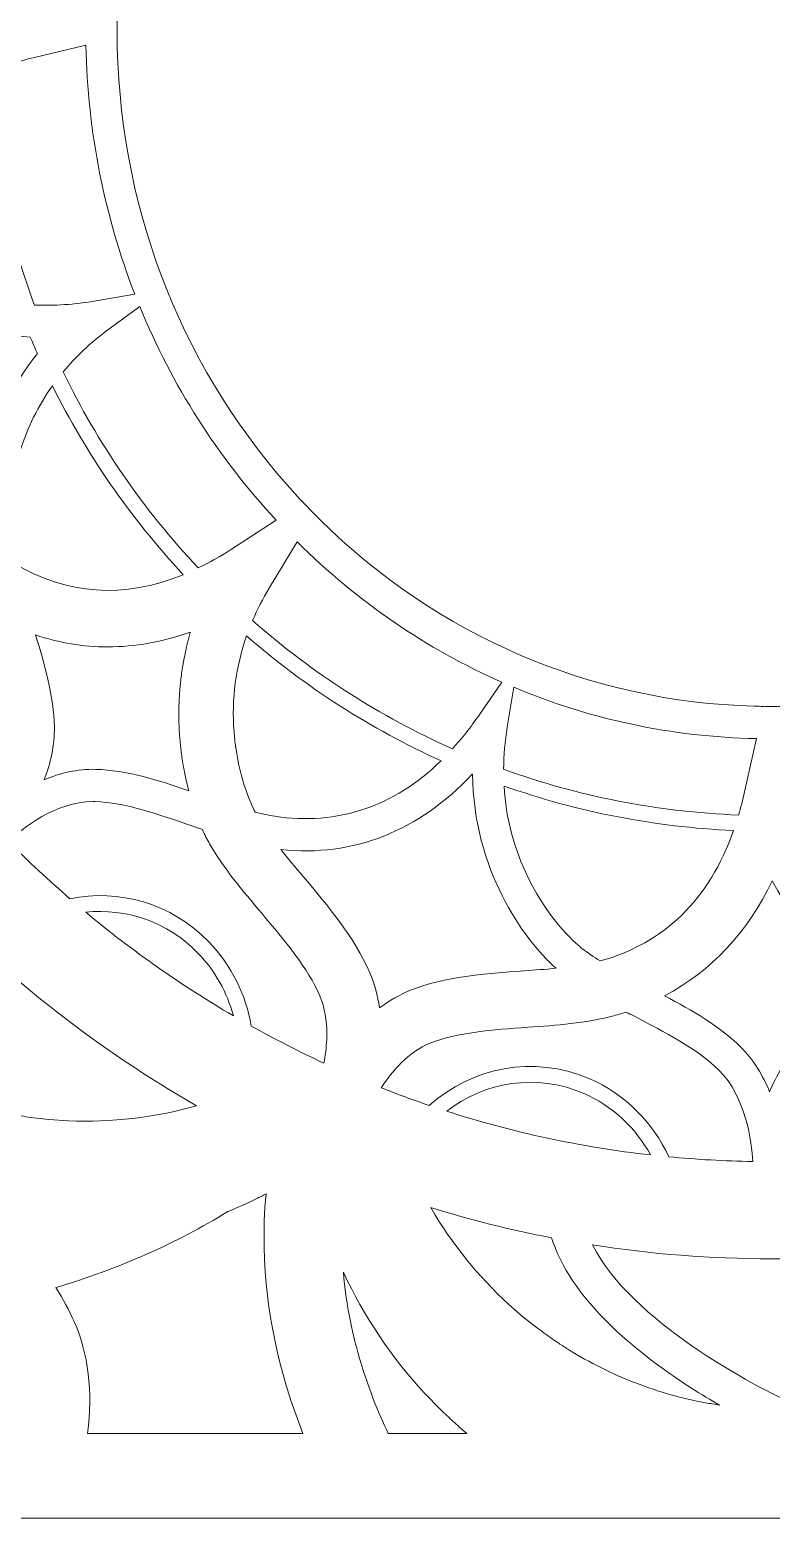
# Model space of a CAD drawing. Header units: millimetres. Extents: x -965 to 732, y -534 to 696.
# Drawn here: x -869.9 to -775, y -114.8 to 75.6 of the extents above; entities that cross this region are included whole.
import ezdxf

# ---------------------------------------------------------------- set-up
doc = ezdxf.new("R2010")
doc.units = ezdxf.units.MM
doc.header["$MEASUREMENT"] = 0
doc.layers.add('Layer 7', color=7, linetype='Continuous')

msp = doc.modelspace()

# ---------------------------------------------------------------- linework, layer by layer
at = {"layer": 'Layer 7', "lineweight": 0}
msp.add_lwpolyline([(-965.4706965423935, 266.0942050181481), (-965.4706965423935, -114.8244460361641), (-584.552153124355, -114.8244460361641), (-584.552153124355, 266.0942050181481), (-965.4706965423935, 266.0942050181481)], dxfattribs=at)
for points, knots in [([(-715.1559383309661, 15.10949712572546), (-715.1559383309661, 15.10949712572546), (-715.1655610136382, 15.11578308398071), (-715.1655610136382, 15.11578308398071), (-715.606460708904, 14.64924442884408), (-716.0523331999128, 14.18795842375744), (-716.5032430684291, 13.73183895970164), (-716.5032430684291, 13.73183895970164), (-716.4971723827198, 13.72176420469352), (-716.4971723827198, 13.72176420469352), (-716.7421094821176, 13.47394245321848), (-716.9917825774572, 13.23283720508669), (-717.2391307293373, 12.98845981430016), (-717.2559004604338, 12.97192688300107), (-717.2726701915304, 12.9553078426822), (-717.2894614498822, 12.93877491138247), (-732.3921435021015, -1.959032261688273), (-751.9570809341299, -10.36404732058946), (-772.8128140610886, -10.91695331997003), (-772.8428230535777, -10.91772830112303), (-772.8728535733218, -10.91833106424416), (-772.9028840930691, -10.91910604539715), (-773.2728730126788, -10.92849192827142), (-773.6422806964266, -10.94158049888649), (-774.0130661244444, -10.94605816777963), (-774.0130661244444, -10.94605816777963), (-774.0158216129955, -10.93365846930548), (-774.0158216129955, -10.93365846930548), (-774.3477718742641, -10.93770559310999), (-774.6785381365462, -10.94674703991669), (-775.0113925424936, -10.94674703991669), (-775.3286827435827, -10.94674703991669), (-775.6439709100257, -10.93796392016227), (-775.9604215481967, -10.9343473414419), (-775.9604215481967, -10.9343473414419), (-775.9631770367478, -10.94674703991669), (-775.9631770367478, -10.94674703991669), (-776.3559417914057, -10.94226937102291), (-776.7472642200253, -10.92892247335941), (-777.1391463572588, -10.91884771834808), (-777.1573153598844, -10.91841717326009), (-777.1755058897678, -10.91807273719188), (-777.1936748923933, -10.91755608309052), (-798.0537134702131, -10.36861109850238), (-817.6231716256409, -1.964457129770757), (-832.7291258205121, 12.9347277875741), (-832.7481559133104, 12.95341344430352), (-832.7671214243471, 12.97218521005335), (-832.7861299898942, 12.99095697579933), (-833.0228652054033, 13.22491517550567), (-833.2620114733917, 13.455342905505), (-833.4965293817093, 13.69240102983164), (-833.4965293817093, 13.69240102983164), (-833.4904586959999, 13.70247578484297), (-833.4904586959999, 13.70247578484297), (-833.945200415779, 14.1619535005675), (-834.3948401762926, 14.62676997535859), (-834.8393779775342, 15.09683910019838), (-834.8393779775342, 15.09683910019838), (-834.8490867692223, 15.09055314194376), (-834.8490867692223, 15.09055314194376), (-835.0927968151271, 15.34819132137786), (-835.3298334121952, 15.61073771478987), (-835.5700560429023, 15.87095916473907), (-835.5857278840286, 15.88792264112294), (-835.6014643069199, 15.90488611751066), (-835.6171361480501, 15.92193570291496), (-850.0192137091581, 31.54598632696631), (-858.14476195277, 51.78711634373202), (-858.6786593866036, 73.3634527810433), (-858.6794343677566, 73.39419370018317), (-858.6799510218611, 73.42493461931916), (-858.6807044757626, 73.45576164747109), (-858.6902841039248, 73.85935461104182), (-858.7030497657225, 74.26243092050926), (-858.7073121620737, 74.66697108326612), (-858.7073121620737, 74.66697108326612), (-858.6955582812263, 74.6698126808335), (-858.6955582812263, 74.6698126808335), (-858.6989595874078, 74.99160207807384), (-858.7073552165836, 75.3121859490732), (-858.7073552165836, 75.63483643648308), (-858.7073552165836, 75.95679805175656), (-858.6989595874078, 76.27669305061822), (-858.695579808481, 76.59787968473871), (-858.695579808481, 76.59787968473871), (-858.7073552165836, 76.60063517328567), (-858.7073552165836, 76.60063517328567), (-858.7030928202324, 77.00663918933964), (-858.6902841039248, 77.41126546111306), (-858.6806614212529, 77.81632227797833), (-858.6799510218611, 77.84577156185614), (-858.6794558950113, 77.87522084573459), (-858.6787239683682, 77.90458402059646), (-858.1451924978583, 99.48307318333872), (-850.0184172007467, 119.7262698165182), (-835.6140146961757, 135.3512676397557), (-835.6007323802764, 135.3657339546442), (-835.5873424281034, 135.3801141605168), (-835.5740601122011, 135.3944943663856), (-835.3330194458307, 135.6555769065082), (-835.0951863403515, 135.9190704991089), (-834.8506367315317, 136.1775697687126), (-834.8506367315317, 136.1775697687126), (-834.8408848853373, 136.171283810458), (-834.8408848853373, 136.171283810458), (-834.3961748660565, 136.6415251533341), (-833.9463844147656, 137.106513846157), (-833.4914704769504, 137.5662498889377), (-833.4914704769504, 137.5662498889377), (-833.4975626899148, 137.5763246439497), (-833.4975626899148, 137.5763246439497), (-833.2613441285097, 137.8151910576339), (-833.0204756801758, 138.0473409679788), (-832.7820182843205, 138.2829352390083), (-832.7656790983087, 138.2990376252227), (-832.7493829668068, 138.3151400114376), (-832.7330437807947, 138.3312423976526), (-817.6264868228027, 153.2327522584628), (-798.055478705065, 161.6382839714692), (-777.1937179469029, 162.1873150650726), (-777.1755489442742, 162.1877456101581), (-777.1573368871392, 162.1880900462295), (-777.1391678845137, 162.1886067003302), (-776.747457965316, 162.1986814553422), (-776.356286227474, 162.2119422439897), (-775.963693690852, 162.2164199128829), (-775.963693690852, 162.2164199128829), (-775.9609382023009, 162.2040202144081), (-775.9609382023009, 162.2040202144081), (-775.644315346094, 162.2076367931284), (-775.3288549616185, 162.2164199128829), (-775.0113925424936, 162.2164199128829), (-774.6783874457649, 162.2164199128829), (-774.3474704927016, 162.20737846608), (-774.0153910679072, 162.2034174512876), (-774.0153910679072, 162.2034174512876), (-774.0126355793597, 162.2158171497617), (-774.0126355793597, 162.2158171497617), (-773.6394606261108, 162.2113394808692), (-773.267641889884, 162.1982509102574), (-772.8952634450465, 162.1886928093506), (-772.8696460124308, 162.1880900462295), (-772.8440070525638, 162.1875733921249), (-772.8184111472033, 162.1868845199885), (-751.9602454405103, 161.6352701558693), (-732.3930045922743, 153.2299106608954), (-717.2888802140164, 138.330381307483), (-717.2724764462432, 138.3142789212681), (-717.2561372602314, 138.2980043170174), (-717.2397550197094, 138.2819019308031), (-716.9919547954929, 138.0370078859152), (-716.7418511550618, 137.7955582017152), (-716.4964835105792, 137.5472197961356), (-716.4964835105792, 137.5472197961356), (-716.5025541962924, 137.537231150144), (-716.5025541962924, 137.537231150144), (-716.0514290552337, 137.0808533590353), (-715.6053628189338, 136.619309026897), (-715.1642693783772, 136.1525981537279), (-715.1642693783772, 136.1525981537279), (-715.1546466957086, 136.1587980029666), (-715.1546466957086, 136.1587980029666), (-714.9197628240677, 135.9103734883711), (-714.6914232377339, 135.6570407597976), (-714.4597684542385, 135.4062051927233), (-714.4393821444181, 135.384161284322), (-714.4189743073464, 135.3621173759238), (-714.3986310520354, 135.3399873585034), (-700.0017200319573, 119.7177450238167), (-691.8786474225894, 99.48083434889246), (-691.3442548619064, 77.90932001654188), (-691.3434152989888, 77.87556528180279), (-691.3428340631231, 77.8416383290312), (-691.3420375547149, 77.80771137625639), (-691.332436399298, 77.40187957824199), (-691.3196707375002, 76.9965644343283), (-691.3154513956555, 76.58969932810541), (-691.3154513956555, 76.58969932810541), (-691.3270976402317, 76.58694383955397), (-691.3270976402317, 76.58694383955397), (-691.3237824430697, 76.26945989317427), (-691.3154513956555, 75.9531814730362), (-691.3154513956555, 75.63483643648308), (-691.3154513956555, 75.31588863681013), (-691.3237824430697, 74.99892134453435), (-691.3271191674869, 74.68074852601761), (-691.3271191674869, 74.68074852601761), (-691.3154513956555, 74.67790692845023), (-691.3154513956555, 74.67790692845023), (-691.3196922647514, 74.27112793124327), (-691.332436399298, 73.86581278732957), (-691.3420590819666, 73.45989488029603), (-691.3428555903779, 73.42717345376542), (-691.3433937717336, 73.39427980919909), (-691.3442118073968, 73.3615583826659), (-691.8783890955372, 51.7892690691617), (-700.0016985047023, 31.55175563111765), (-714.3992122878976, 15.92908275134298), (-714.4191895798884, 15.90738327900919), (-714.4392099263821, 15.88576991569647), (-714.459208745628, 15.86407044336333), (-714.6914662922438, 15.61254600415199), (-714.9204301689497, 15.3586105124574), (-715.1559383309661, 15.10949712572546)], [0, 0, 0, 0, 1, 1, 1, 2, 2, 2, 3, 3, 3, 4, 4, 4, 5, 5, 5, 6, 6, 6, 7, 7, 7, 8, 8, 8, 9, 9, 9, 10, 10, 10, 11, 11, 11, 12, 12, 12, 13, 13, 13, 14, 14, 14, 15, 15, 15, 16, 16, 16, 17, 17, 17, 18, 18, 18, 19, 19, 19, 20, 20, 20, 21, 21, 21, 22, 22, 22, 23, 23, 23, 24, 24, 24, 25, 25, 25, 26, 26, 26, 27, 27, 27, 28, 28, 28, 29, 29, 29, 30, 30, 30, 31, 31, 31, 32, 32, 32, 33, 33, 33, 34, 34, 34, 35, 35, 35, 36, 36, 36, 37, 37, 37, 38, 38, 38, 39, 39, 39, 40, 40, 40, 41, 41, 41, 42, 42, 42, 43, 43, 43, 44, 44, 44, 45, 45, 45, 46, 46, 46, 47, 47, 47, 48, 48, 48, 49, 49, 49, 50, 50, 50, 51, 51, 51, 52, 52, 52, 53, 53, 53, 54, 54, 54, 55, 55, 55, 56, 56, 56, 57, 57, 57, 58, 58, 58, 59, 59, 59, 60, 60, 60, 61, 61, 61, 62, 62, 62, 63, 63, 63, 64, 64, 64, 65, 65, 65, 66, 66, 66, 67, 67, 67, 68, 68, 68, 68]), ([(-869.2695733741319, 40.41073742864816), (-872.7695174323287, 49.79050656214336), (-874.8585221893608, 59.7174123908665), (-875.4257222855936, 69.93131957388368), (-873.5008843698339, 70.85613041850323), (-871.4451607479466, 71.58564601213665), (-869.257776438778, 72.10626113007075), (-869.257776438778, 72.10626113007075), (-862.6944610395345, 73.66784815681179), (-862.6944610395345, 73.66784815681179), (-862.4679943243241, 62.58225939278191), (-860.3263769577875, 51.82819034493164), (-856.4380381775546, 41.80742568747088), (-856.4380381775546, 41.80742568747088), (-861.3712237723738, 40.95641027058029), (-861.3712237723738, 40.95641027058029), (-864.1522436460534, 40.47669693581652), (-866.7848115740971, 40.29784850711357), (-869.2695733741319, 40.41073742864816)], [0, 0, 0, 0, 1, 1, 1, 2, 2, 2, 3, 3, 3, 4, 4, 4, 5, 5, 5, 6, 6, 6, 6]), ([(-876.5533629202057, 10.86544199548089), (-877.5734964468558, 11.73996517406161), (-878.6141239195974, 12.67553964583339), (-879.679723007324, 13.63574129651842), (-883.4202987140611, 17.0061343383544), (-887.2883157662383, 20.49122459108837), (-891.630965721169, 22.48817880874525), (-892.97495526147, 23.10601100708121), (-894.4284754716381, 23.54163652504548), (-895.974304548233, 23.79135267489856), (-895.0515603200241, 25.09977919109929), (-894.3217002903224, 26.47089307181941), (-893.794024232983, 27.89057243823218), (-892.0883768204795, 32.47828865608273), (-891.7353298500021, 37.77097939767002), (-891.3936492697904, 42.89369093932471), (-891.2920406295085, 44.42092046820617), (-891.190690316275, 45.90836763114876), (-891.05842686587, 47.3316635762819), (-885.7027473782076, 40.54610080366954), (-878.4733787310006, 36.81344712651666), (-869.8111990922557, 36.30815941364388), (-869.5174381801131, 35.59999885627539), (-869.2147219301802, 34.89562709565913), (-868.9049016863331, 34.19418304163068), (-875.5593634802723, 25.89611538207319), (-876.9414132061734, 16.3244953582772), (-876.5533629202057, 10.86544199548089)], [0, 0, 0, 0, 1, 1, 1, 2, 2, 2, 3, 3, 3, 4, 4, 4, 5, 5, 5, 6, 6, 6, 7, 7, 7, 8, 8, 8, 9, 9, 9, 9]), ([(-865.612222032509, 31.85528991671272), (-863.9733952173501, 33.83140575220601), (-862.0651332873997, 35.62781206882744), (-859.8846376996034, 37.22935367954305), (-859.8846376996034, 37.22935367954305), (-855.8073757356558, 40.22413918839606), (-855.8073757356558, 40.22413918839606), (-851.7001478337221, 30.19838020794144), (-845.8249295908471, 20.94183307804575), (-838.3431754142521, 12.87143765993999), (-838.3431754142521, 12.87143765993999), (-844.0581447761405, 9.170816537181308), (-844.0581447761405, 9.170816537181308), (-845.4850572999978, 8.246780673714762), (-846.9017659053171, 7.448205648293321), (-848.308098374066, 6.767083322320681), (-855.4046869167674, 14.30859715684119), (-861.2089513294795, 22.76114439323745), (-865.612222032509, 31.85528991671272)], [0, 0, 0, 0, 1, 1, 1, 2, 2, 2, 3, 3, 3, 4, 4, 4, 5, 5, 5, 6, 6, 6, 6]), ([(-871.9234532839301, 7.399381835545189), (-872.1547421041023, 8.365783335468903), (-872.3462485583319, 9.307643765495941), (-872.4692983438983, 10.21368284436949), (-872.5399077379926, 10.73292021802305), (-873.1027162743485, 15.46400794949962), (-871.1649189515034, 21.61787497200476), (-870.1938675646505, 24.70152498659704), (-868.7907211295371, 27.52822569389615), (-866.9742514119129, 30.0853190683705), (-862.639652650093, 21.35403694333134), (-857.0274113457116, 13.21794034511336), (-850.2370264681373, 5.905562605333976), (-857.8338222916975, 2.806843512732651), (-865.1043510491243, 3.301109271401546), (-871.9234532839301, 7.399381835545189)], [0, 0, 0, 0, 1, 1, 1, 2, 2, 2, 3, 3, 3, 4, 4, 4, 5, 5, 5, 5]), ([(-809.4673345352296, -7.847252966161737), (-809.4673345352296, -7.847252966161737), (-812.3738583014613, -12.05729503461493), (-812.3738583014613, -12.05729503461493), (-813.4639123500718, -13.63610386479596), (-814.5979681064653, -15.07438277892222), (-815.775078371453, -16.37213177699369), (-825.0072566494846, -12.27799244567498), (-833.6236262910808, -6.762882112685303), (-841.3622436659537, 0.049374455254065), (-840.7613318894913, 1.448904311643522), (-840.0550657305009, 2.827595785872604), (-839.235695377426, 4.181746190205652), (-839.235695377426, 4.181746190205652), (-839.2050836218166, 4.259072087642894), (-839.2050836218166, 4.259072087642894), (-839.2050836218166, 4.259072087642894), (-835.6632475267538, 10.11198809506743), (-835.6632475267538, 10.11198809506743), (-827.925921787142, 2.439158009330702), (-819.0660788994412, -3.605867215448208), (-809.4673345352296, -7.847252966161737)], [0, 0, 0, 0, 1, 1, 1, 2, 2, 2, 3, 3, 3, 4, 4, 4, 5, 5, 5, 6, 6, 6, 7, 7, 7, 7]), ([(-850.7935490462376, -12.62931723581034), (-850.7874783605247, -12.96626182007628), (-850.7773174964968, -13.30027869775507), (-850.7627650725921, -13.63119565081804), (-850.7601818020769, -13.6891470193856), (-850.7586318397671, -13.74778726009343), (-850.7558763512162, -13.80556641062849), (-850.7365448768594, -14.20295952495732), (-850.711874643433, -14.59613329744849), (-850.6810476152775, -14.98422663792604), (-850.6786365627981, -15.01410646688863), (-850.6755366381789, -15.04329742371801), (-850.6730825311898, -15.07309114366467), (-850.6450540460954, -15.41632168618266), (-850.6122465105453, -15.75524677784322), (-850.5758223962717, -16.09072750881591), (-850.5654462597014, -16.18691128101891), (-850.5542951419745, -16.28206174501344), (-850.5432301332672, -16.37755664507617), (-850.5108100882959, -16.65680818782363), (-850.4756776092795, -16.9330459149712), (-850.4378326962257, -17.20661426258454), (-850.4249593981565, -17.29987032820038), (-850.4127319177145, -17.39372915693736), (-850.3992989110347, -17.48638245943271), (-850.3487529179444, -17.832971253622), (-850.2953653272865, -18.17611568712407), (-850.2368973046143, -18.51288805335431), (-850.2272530946875, -18.5685144784584), (-850.2162311404868, -18.62216039616853), (-850.2064147125274, -18.67752849422484), (-850.1576339542888, -18.95135516888981), (-850.106614361604, -19.22199580991535), (-850.0530545529136, -19.48893376320457), (-850.0247246862571, -19.63032476943213), (-849.9950170753264, -19.7692186141573), (-849.9654816824284, -19.90862911299025), (-849.9287131320898, -20.08153601950744), (-849.8911696005943, -20.25289296371351), (-849.8525927608936, -20.42269994561424), (-849.8160825376036, -20.58355158972484), (-849.7794862053007, -20.74354214366588), (-849.7414260197006, -20.9015521902091), (-849.7117184087705, -21.0246019757716), (-849.6808052715988, -21.14498238180372), (-849.6502365704953, -21.26613776899139), (-849.6114875127621, -21.42018680074538), (-849.5746328534036, -21.57793852023696), (-849.534506051393, -21.72905984540379), (-853.5029262176143, -20.36380137785414), (-857.5533221682024, -19.10660972688158), (-861.4363221893691, -18.99845680129176), (-863.8091422670581, -18.93249729412405), (-866.0514210746879, -19.49599470261282), (-868.0426059881902, -20.33572983825302), (-867.2259480691605, -18.27849930856576), (-866.674161487005, -15.9612195469618), (-866.7313378744195, -13.50495983161609), (-866.8204607072108, -9.686713791372902), (-867.9132702443725, -5.70925217834872), (-869.1449736262593, -1.796114001163924), (-866.1324496598653, -2.814094802383373), (-863.0390693263296, -3.330060033388621), (-859.8915264209794, -3.32988781535227), (-859.8911819849109, -3.32988781535227), (-859.8901486767056, -3.32988781535227), (-859.8898042406374, -3.32988781535227), (-856.4106555100873, -3.32954337928406), (-852.8705415953698, -2.699225373453523), (-849.3283610642419, -1.452539022573871), (-849.3930289361492, -1.677627993510493), (-849.4472345624703, -1.900478129996373), (-849.5072094929452, -2.124619901744296), (-849.5512542552384, -2.288829797526196), (-849.596633707295, -2.453298020357168), (-849.6381813080893, -2.61699126203515), (-849.6970798758491, -2.849399499431655), (-849.7520604833232, -3.080860537640103), (-849.8060077825955, -3.312149357811558), (-849.8546593773079, -3.520360961377029), (-849.9012013010961, -3.727969801821369), (-849.9459779900355, -3.93514809718157), (-849.990238024871, -4.140690321215368), (-850.0347563867585, -4.346060327213458), (-850.0752706793476, -4.550483134022848), (-850.1327053938138, -4.839551104729362), (-850.1846291311783, -5.126810786074407), (-850.2346584701643, -5.413639922334671), (-850.2625147372265, -5.573544367255929), (-850.2916195850361, -5.733707139229468), (-850.3172370176515, -5.892836602997735), (-850.3766952940225, -6.261469305589025), (-850.4299537211542, -6.627863173732782), (-850.4778303347098, -6.99244875251571), (-850.4962576643876, -7.133323104638705), (-850.5120156145337, -7.272991930520719), (-850.5288068728889, -7.413263519523224), (-850.5636810248492, -7.704570324676631), (-850.5953691431739, -7.994413276536778), (-850.6232254102362, -8.282792375106872), (-850.6359264902728, -8.41462528042701), (-850.6486706248158, -8.54628596770759), (-850.659864797049, -8.677516109907879), (-850.6897446260155, -9.024707667217664), (-850.7146731864905, -9.369574281062059), (-850.7347365874972, -9.7122881694787), (-850.7382240026915, -9.77256448151229), (-850.7433905437256, -9.83370188371865), (-850.7465765773611, -9.893805977716532), (-850.7689218673211, -10.30928198565813), (-850.7836895637683, -10.72079697881051), (-850.7923865745062, -11.12895372029159), (-850.7938504277997, -11.19930478733716), (-850.79376431878, -11.2686225461736), (-850.794883736005, -11.33880139518282), (-850.8001794405614, -11.6765209606024), (-850.8010835852405, -12.01157114648966), (-850.7975961700463, -12.34386584382676), (-850.7966059163471, -12.43927463487356), (-850.7952281720735, -12.53442509886745), (-850.7935490462376, -12.62931723581034)], [0, 0, 0, 0, 1, 1, 1, 2, 2, 2, 3, 3, 3, 4, 4, 4, 5, 5, 5, 6, 6, 6, 7, 7, 7, 8, 8, 8, 9, 9, 9, 10, 10, 10, 11, 11, 11, 12, 12, 12, 13, 13, 13, 14, 14, 14, 15, 15, 15, 16, 16, 16, 17, 17, 17, 18, 18, 18, 19, 19, 19, 20, 20, 20, 21, 21, 21, 22, 22, 22, 23, 23, 23, 24, 24, 24, 25, 25, 25, 26, 26, 26, 27, 27, 27, 28, 28, 28, 29, 29, 29, 30, 30, 30, 31, 31, 31, 32, 32, 32, 33, 33, 33, 34, 34, 34, 35, 35, 35, 36, 36, 36, 37, 37, 37, 38, 38, 38, 39, 39, 39, 40, 40, 40, 40]), ([(-842.1348568226908, -1.936902244270347), (-834.5709976982062, -8.50185371483988), (-826.19461388752, -13.85301247909929), (-817.2462509301456, -17.89832799766987), (-823.3107367928069, -23.81195086221278), (-830.442371705505, -26.19846227363725), (-838.5240904593697, -25.00034140845345), (-839.33394576604, -24.88021932947426), (-840.1729920295402, -24.6995626114092), (-841.0327044571677, -24.48222345202173), (-841.5553861915095, -23.46932308281592), (-842.9108282310995, -20.52301695064218), (-843.523149452337, -16.17390881942426), (-843.5250438507153, -16.16021748568806), (-843.5270243581132, -16.14661226097228), (-843.5289187564877, -16.13292092724057), (-843.5703802482657, -15.83550038186441), (-843.6082682158298, -15.531449442168), (-843.6422382231109, -15.22111254421633), (-843.6446492755935, -15.1991547448309), (-843.6468450555302, -15.17685250937727), (-843.6492130535032, -15.15480860097912), (-843.6827955702098, -14.84214675956142), (-843.7128476172087, -14.52397394104467), (-843.7378192321934, -14.19874018311581), (-844.061115537234, -9.984564881834485), (-843.519016219512, -5.881986866832767), (-842.1348568226908, -1.936902244270347)], [0, 0, 0, 0, 1, 1, 1, 2, 2, 2, 3, 3, 3, 4, 4, 4, 5, 5, 5, 6, 6, 6, 7, 7, 7, 8, 8, 8, 9, 9, 9, 9]), ([(-809.2386289855726, -18.99397913239541), (-809.2257126329939, -17.2265915545715), (-809.0743329807741, -15.42992691090165), (-808.7751902550557, -13.60544905467653), (-808.7751902550557, -13.60544905467653), (-807.9390716981394, -8.505556402580673), (-807.9390716981394, -8.505556402580673), (-798.1787868176804, -12.5918598133343), (-787.6936362305172, -14.83964959806225), (-776.8829935583732, -15.07231616250847), (-776.8829935583732, -15.07231616250847), (-778.3983400428847, -21.8867254558788), (-778.3983400428847, -21.8867254558788), (-778.6258400663, -22.91021723419987), (-778.8827893735938, -23.89762933431967), (-779.1654852770292, -24.85318109807841), (-789.5622019035418, -24.43357185730867), (-799.6782892430289, -22.44505632334122), (-809.2386289855726, -18.99397913239541)], [0, 0, 0, 0, 1, 1, 1, 2, 2, 2, 3, 3, 3, 4, 4, 4, 5, 5, 5, 6, 6, 6, 6]), ([(-813.2414066496535, -19.60475039132633), (-813.2358095635353, -19.60698922577322), (-813.2302124774171, -19.60922806022011), (-813.2246153912986, -19.61146689466637), (-813.0532584470919, -31.78073764003626), (-806.8629673103163, -40.59158449695634), (-802.5228145168846, -44.45701827861806), (-803.8457934569931, -44.58523460521398), (-805.2254321304115, -44.6853793922062), (-806.6403755008788, -44.78621305133549), (-811.5885440646874, -45.13934613083232), (-816.705486302191, -45.50436225470067), (-821.1401006874805, -47.26908045299419), (-822.5123339854186, -47.81492551296203), (-823.8377239780096, -48.56992937568403), (-825.1024932224989, -49.52470615828786), (-825.3439429066985, -47.9248006188961), (-825.7651882187905, -46.42159550580933), (-826.3624403620222, -45.03136542327565), (-828.2926600913545, -40.53828301531571), (-831.6622781520382, -36.536538659442), (-834.9226669244133, -32.66378561131912), (-835.8994015063971, -31.50381104075162), (-836.8487534209207, -30.37251077290895), (-837.7315430651513, -29.26437383068947), (-828.4536839535009, -30.23602798066317), (-820.102314812306, -26.92737510415019), (-813.2414066496535, -19.60475039132633)], [0, 0, 0, 0, 1, 1, 1, 2, 2, 2, 3, 3, 3, 4, 4, 4, 5, 5, 5, 6, 6, 6, 7, 7, 7, 8, 8, 8, 9, 9, 9, 9]), ([(-779.8071696731289, -26.83041635079355), (-782.9358547037133, -35.65667672179473), (-788.6602960574928, -41.26047934248861), (-796.876129605631, -43.51834388222918), (-797.7084593657873, -42.99988148972797), (-798.4951513468383, -42.46953605285459), (-799.2077895731037, -41.91396067394427), (-799.6125019538969, -41.5982850169254), (-803.2445802989728, -38.66403414715698), (-806.0806668891462, -32.89559108559578), (-807.9068669257101, -29.18084808401675), (-808.9441361467836, -25.24566599842932), (-809.1874802293617, -21.13447708170696), (-799.824674572251, -24.43339963927681), (-789.9498646989307, -26.36671929322816), (-779.8071696731289, -26.83041635079355)], [0, 0, 0, 0, 1, 1, 1, 2, 2, 2, 3, 3, 3, 4, 4, 4, 5, 5, 5, 5]), ([(-831.8744507703923, -53.40917003274848), (-831.8758285146696, -53.45403283070483), (-831.8760007327021, -53.49958450079823), (-831.8777229130441, -53.54436118973672), (-831.9212940757426, -54.64009843348011), (-832.0602740294875, -55.68356750378943), (-832.2302532294204, -56.59873413848562), (-835.3963095734642, -55.13169481261862), (-838.4943613211842, -53.54212235528983), (-841.5297472316425, -51.84629137074862), (-842.2100945764628, -47.90155118425505), (-844.0142722318801, -44.12489579931603), (-846.9619561083309, -41.08283644002535), (-851.7847284158587, -36.10573524643907), (-858.508142005311, -34.2661022031922), (-864.7416383414653, -35.55239870197757), (-867.4453107904521, -33.2114389606465), (-870.0758982111016, -30.76602898146897), (-872.6205918871018, -28.20471626514991), (-870.8428712272108, -26.56416726964459), (-866.5561060244366, -23.13005355508715), (-861.8148574289357, -23.13005355508715), (-861.7249596149911, -23.13005355508715), (-861.6340284928382, -23.1313451903447), (-861.5437862428215, -23.13401456987894), (-857.7074573089694, -23.2408758602112), (-853.3410412652988, -24.76414437430343), (-849.1182550622988, -26.23729744039062), (-848.6764296950948, -26.39151869017712), (-848.2324516024606, -26.54608437603246), (-847.7876124196574, -26.69987508073481), (-847.4808921004261, -27.3771225009348), (-847.1708135295264, -27.98815208691479), (-846.8677097890159, -28.51875585084109), (-845.1248632810889, -31.57002887497226), (-842.6201241890665, -34.54475098281853), (-840.1959831371306, -37.42354764551665), (-837.277920762594, -40.88978002348549), (-834.260316364186, -44.47380953697007), (-832.7579292867634, -47.97190225129933), (-832.0959231626047, -49.51239256882964), (-831.8658398686741, -51.21011795174888), (-831.8653232145696, -52.83206739954073), (-831.8653232145696, -52.88528277216415), (-831.8637732522598, -52.93901479889085), (-831.8642899063643, -52.99205795347984), (-831.8654954326056, -53.1319851064135), (-831.8699731014988, -53.2706206240896), (-831.8744507703923, -53.40917003274848)], [0, 0, 0, 0, 1, 1, 1, 2, 2, 2, 3, 3, 3, 4, 4, 4, 5, 5, 5, 6, 6, 6, 7, 7, 7, 8, 8, 8, 9, 9, 9, 10, 10, 10, 11, 11, 11, 12, 12, 12, 13, 13, 13, 14, 14, 14, 15, 15, 15, 16, 16, 16, 16]), ([(-778.9380713626298, -54.48828823617429), (-781.6084842037277, -51.8560216896911), (-785.0960716179599, -49.8440845030456), (-788.6382521490912, -47.97947984481213), (-782.6877746251898, -44.84192558545745), (-778.0137771721113, -39.86094948609851), (-774.8637371052658, -33.25225463479705), (-771.1517495922373, -40.34143780201913), (-765.8279734954423, -44.98366102775257), (-761.1689590113568, -47.73053867611526), (-764.904195959028, -49.66635549156513), (-768.6223833212953, -51.73848288122701), (-771.4386648375141, -54.49913797234055), (-773.1625673616591, -56.18894132567814), (-774.3622381891491, -58.2278306347042), (-775.1964623476874, -60.27731135284487), (-776.0248310930551, -58.22533347320567), (-777.218646507378, -56.18325813054337), (-778.9380713626298, -54.48828823617429)], [0, 0, 0, 0, 1, 1, 1, 2, 2, 2, 3, 3, 3, 4, 4, 4, 5, 5, 5, 6, 6, 6, 6]), ([(-869.7826970075666, -63.53903481498712), (-870.1808651030556, -63.4727308717512), (-870.5807553788867, -63.41271288676924), (-870.9989007663594, -63.35036995832383), (-870.9989007663594, -63.35036995832383), (-871.0378220421287, -63.34460065417185), (-871.0378220421287, -63.34460065417185), (-871.4049908914296, -63.28974921022203), (-871.7714708685902, -63.23506998430663), (-872.1372619736138, -63.17272705586058), (-872.4162551893094, -63.11512012336058), (-872.6962817132098, -63.05957980727306), (-872.9973188373064, -62.9999062583606), (-872.9973188373064, -62.9999062583606), (-873.1151159728227, -62.97657071470169), (-873.1151159728227, -62.97657071470169), (-873.5835490263373, -62.88374519417063), (-874.0509487716432, -62.79143632774349), (-874.4825271658026, -62.69378870224979), (-877.7112708743595, -61.9355988058909), (-880.7388639187628, -60.93828416879612), (-883.4812638982318, -59.72914134941293), (-883.4812638982318, -59.72914134941293), (-883.4829860785741, -59.72836636825802), (-883.4829860785741, -59.72836636825802), (-884.181157989951, -59.42173215804457), (-884.8615483892809, -59.0984789075129), (-885.5337153774637, -58.7681647175717), (-887.3314133293424, -53.67274973436706), (-887.352983638149, -48.61858097039646), (-885.5942500165498, -43.34638417490069), (-885.5942500165498, -43.34638417490069), (-882.8701051487257, -35.17868556737265), (-882.8701051487257, -35.17868556737265), (-882.7485192164531, -35.30776298413877), (-882.6274499382846, -35.43727094599288), (-882.5040987711596, -35.56488450946895), (-872.3807782742243, -46.03729096209043), (-860.9623781587558, -54.93312741897842), (-848.5216917912038, -62.04495725772234), (-853.9224493493647, -63.55522331021928), (-859.4389374266271, -64.20207424735084), (-864.9378592643856, -63.96889102880006), (-864.9378592643856, -63.96889102880006), (-867.4253765529716, -63.80769494861996), (-867.4253765529716, -63.80769494861996), (-867.4253765529716, -63.80769494861996), (-869.7826970075666, -63.53903481498712), (-869.7826970075666, -63.53903481498712)], [0, 0, 0, 0, 1, 1, 1, 2, 2, 2, 3, 3, 3, 4, 4, 4, 5, 5, 5, 6, 6, 6, 7, 7, 7, 8, 8, 8, 9, 9, 9, 10, 10, 10, 11, 11, 11, 12, 12, 12, 13, 13, 13, 14, 14, 14, 15, 15, 15, 16, 16, 16, 16]), ([(-862.7093794267627, -37.28034834992955), (-857.5846443232037, -36.7298534030335), (-852.2707061816268, -38.47269991096073), (-848.3516910640158, -42.51706823034325), (-846.1174634494937, -44.82272327462411), (-844.6130312829118, -47.59784468062556), (-843.8261886110832, -50.53657321928777), (-850.4618786392764, -46.66063413752929), (-856.7663072783381, -42.23316680066758), (-862.7093794267627, -37.28034834992955)], [0, 0, 0, 0, 1, 1, 1, 2, 2, 2, 3, 3, 3, 3]), ([(-798.3104905594708, -58.56210583943591), (-805.4216099988258, -55.52228531459276), (-813.2917158429472, -57.12442968843079), (-818.7443325567108, -62.00767205327945), (-820.8110135510341, -61.30450581890545), (-822.8653163741377, -60.55441017016265), (-824.9040980468927, -59.74903253238396), (-823.554253093421, -57.68706600675063), (-821.4218493917265, -55.13789466185602), (-818.627784001942, -54.02631335894995), (-815.173434668344, -52.65166900852731), (-810.5886461570768, -52.3249713973084), (-806.1550650799962, -52.00886519520347), (-802.4764878656385, -51.74666323785966), (-798.6721914861797, -51.47533372469386), (-795.3535499636752, -50.59271629849579), (-794.7430370317959, -50.43031469207536), (-794.1437182721536, -50.25017462811421), (-793.5524937601284, -50.0570321025565), (-793.2297571636988, -50.22434192295677), (-792.9070205672726, -50.39139341630541), (-792.5856617151164, -50.55723938341372), (-788.5984697831491, -52.61601987541081), (-784.4752256040208, -54.74463478034891), (-781.697004273402, -57.48350429011337), (-778.1844452441844, -60.9459478713255), (-777.4933342722161, -66.68278892357921), (-777.3622763480524, -69.18649470739764), (-780.9644102824008, -69.1256156322442), (-784.5448662716742, -68.91688737457545), (-788.1025679531509, -68.5777039558639), (-790.1195640445566, -64.20534639000428), (-793.6437262638404, -60.5569934406784), (-798.3104905594708, -58.56210583943591)], [0, 0, 0, 0, 1, 1, 1, 2, 2, 2, 3, 3, 3, 4, 4, 4, 5, 5, 5, 6, 6, 6, 7, 7, 7, 8, 8, 8, 9, 9, 9, 10, 10, 10, 11, 11, 11, 11]), ([(-790.4359931554761, -68.33651259871425), (-799.3033921094378, -67.33652858208586), (-808.0145031971986, -65.47399054026486), (-816.5050675646808, -62.74975956342338), (-811.6606173120786, -58.97990679084226), (-805.0624277608706, -57.87125319452014), (-799.06260977012, -60.43601027152643), (-795.2659125114285, -62.05890691850762), (-792.3114906043833, -64.8998156136417), (-790.4359931554761, -68.33651259871425)], [0, 0, 0, 0, 1, 1, 1, 2, 2, 2, 3, 3, 3, 3]), ([(-862.4801787502565, -103.9645490061881), (-861.7999175144561, -98.65463646116274), (-862.3847699592097, -93.73608939926643), (-864.2009813497817, -89.64995820654659), (-864.8296202297763, -88.23561759919973), (-865.6033097492287, -86.80284966217447), (-866.5337607344767, -85.31290533773462), (-858.4392547915593, -82.87610626027325), (-851.0904529375096, -79.63659892456613), (-844.5482773019844, -75.59481387569872), (-843.2717972311614, -75.07342377661291), (-842.045260390305, -74.52344548382014), (-840.90173264202, -73.96012029336259), (-840.4795831852454, -73.75233923488318), (-840.061782233841, -73.53250291399718), (-839.643722955381, -73.31361379229989), (-840.5161364630452, -82.64533409420378), (-838.9887777706341, -90.92497442408029), (-837.461720459785, -96.42226019051076), (-836.7502016507447, -98.98340068879475), (-835.8953974370986, -101.5103559072542), (-834.9190072911828, -103.9645490061881), (-834.9190072911828, -103.9645490061881), (-862.4801787502565, -103.9645490061881), (-862.4801787502565, -103.9645490061881)], [0, 0, 0, 0, 1, 1, 1, 2, 2, 2, 3, 3, 3, 4, 4, 4, 5, 5, 5, 6, 6, 6, 7, 7, 7, 8, 8, 8, 8]), ([(-783.4339953681583, -100.0400444387338), (-786.3324248867759, -99.51968764785452), (-789.328329812851, -98.67203048263524), (-792.3400787980921, -97.52023626870104), (-792.3400787980921, -97.52023626870104), (-792.4902529240702, -97.44291037126443), (-792.4902529240702, -97.44291037126443), (-792.4902529240702, -97.44291037126443), (-792.6445602828766, -97.4030418963058), (-792.6445602828766, -97.4030418963058), (-795.39419341979, -96.3347734290456), (-798.1875699374342, -94.93283252017419), (-800.9375475104159, -93.24199585863003), (-801.3498374847219, -92.98366880706017), (-801.7548943015832, -92.71406147423798), (-802.1857838236022, -92.42783510109821), (-802.4465219276559, -92.25406710440889), (-802.7076044677747, -92.08072965280499), (-802.9704091882389, -91.90920049056257), (-803.2831571386732, -91.6891919516415), (-803.5914274202144, -91.46220858232877), (-803.9131307084352, -91.22540878505633), (-804.2393116655531, -90.98576739021587), (-804.5658370587356, -90.7457815593072), (-804.8968401208149, -90.5108761604128), (-804.8968401208149, -90.5108761604128), (-806.7564504560529, -89.04194243616776), (-806.7564504560529, -89.04194243616776), (-806.7564504560529, -89.04194243616776), (-808.5602621481507, -87.46898901915655), (-808.5602621481507, -87.46898901915655), (-812.4981997222849, -83.87720969412474), (-815.8516292877341, -79.72081354337784), (-818.5595856603268, -75.08031249798866), (-813.4757092854255, -76.6515437346556), (-808.3156264303113, -77.93809856049197), (-803.0975060976104, -78.94574627965036), (-801.3325295722659, -84.48539768253865), (-796.6036806752395, -90.0726673719328), (-789.0064543065942, -95.57219197281015), (-786.4158645244327, -97.44730193114101), (-783.8469742146008, -99.05289066566691), (-781.6078814406069, -100.3472814120684), (-782.2159833200035, -100.2549725456406), (-782.8246879625207, -100.1549999766828), (-783.4339953681583, -100.0400444387338)], [0, 0, 0, 0, 1, 1, 1, 2, 2, 2, 3, 3, 3, 4, 4, 4, 5, 5, 5, 6, 6, 6, 7, 7, 7, 8, 8, 8, 9, 9, 9, 10, 10, 10, 11, 11, 11, 12, 12, 12, 13, 13, 13, 14, 14, 14, 15, 15, 15, 15]), ([(-797.8595806909584, -79.85815742579639), (-790.3370108402157, -81.02984282270099), (-782.7057714097825, -81.6247700224673), (-775.0118446148331, -81.6247700224673), (-766.3584911503523, -81.6247700224673), (-757.7899550678025, -80.87622433603434), (-749.366771006272, -79.3968714207091), (-754.0746954121221, -89.42142487492403), (-770.0756452044111, -97.66334945527093), (-773.725892552116, -99.43952015285055), (-777.3099220655998, -97.69417648342478), (-792.8820489522876, -89.67053826165532), (-797.8595806909584, -79.85815742579639)], [0, 0, 0, 0, 1, 1, 1, 2, 2, 2, 3, 3, 3, 4, 4, 4, 4]), ([(-824.008047614011, -103.9645490061881), (-825.2022935734187, -101.472812375759), (-826.7096319193327, -97.8813774867961), (-827.9001751910037, -93.5767016084478), (-828.6210798829189, -90.9706122031909), (-829.3914972597157, -87.43549261146974), (-829.7458358654542, -83.35211690730007), (-827.1325994117705, -88.94351982951979), (-823.6172848940025, -94.19616987811338), (-819.3872655335579, -98.7838860959652), (-819.3872655335579, -98.7838860959652), (-817.2614061171708, -100.9668357907505), (-817.2614061171708, -100.9668357907505), (-817.2114628872013, -101.017812328927), (-817.1601419129539, -101.0678416679142), (-817.110887555121, -101.1134794470255), (-817.110887555121, -101.1134794470255), (-816.4537035359272, -101.7288144838655), (-816.4537035359272, -101.7288144838655), (-815.9449714623697, -102.2056001120466), (-815.4355505166719, -102.6828162853144), (-814.9188964135329, -103.1526270831032), (-814.8751530327987, -103.1924094490446), (-814.8296874717222, -103.2315890518662), (-814.8024770222906, -103.2545801594562), (-814.5389834296893, -103.4784636041506), (-814.2582680336479, -103.7162967096289), (-813.9627418866536, -103.9645490061881), (-813.9627418866536, -103.9645490061881), (-824.008047614011, -103.9645490061881), (-824.008047614011, -103.9645490061881)], [0, 0, 0, 0, 1, 1, 1, 2, 2, 2, 3, 3, 3, 4, 4, 4, 5, 5, 5, 6, 6, 6, 7, 7, 7, 8, 8, 8, 9, 9, 9, 10, 10, 10, 10])]:
    msp.add_open_spline(points, degree=3, knots=knots, dxfattribs=at)

doc.saveas('drawing.dxf')
